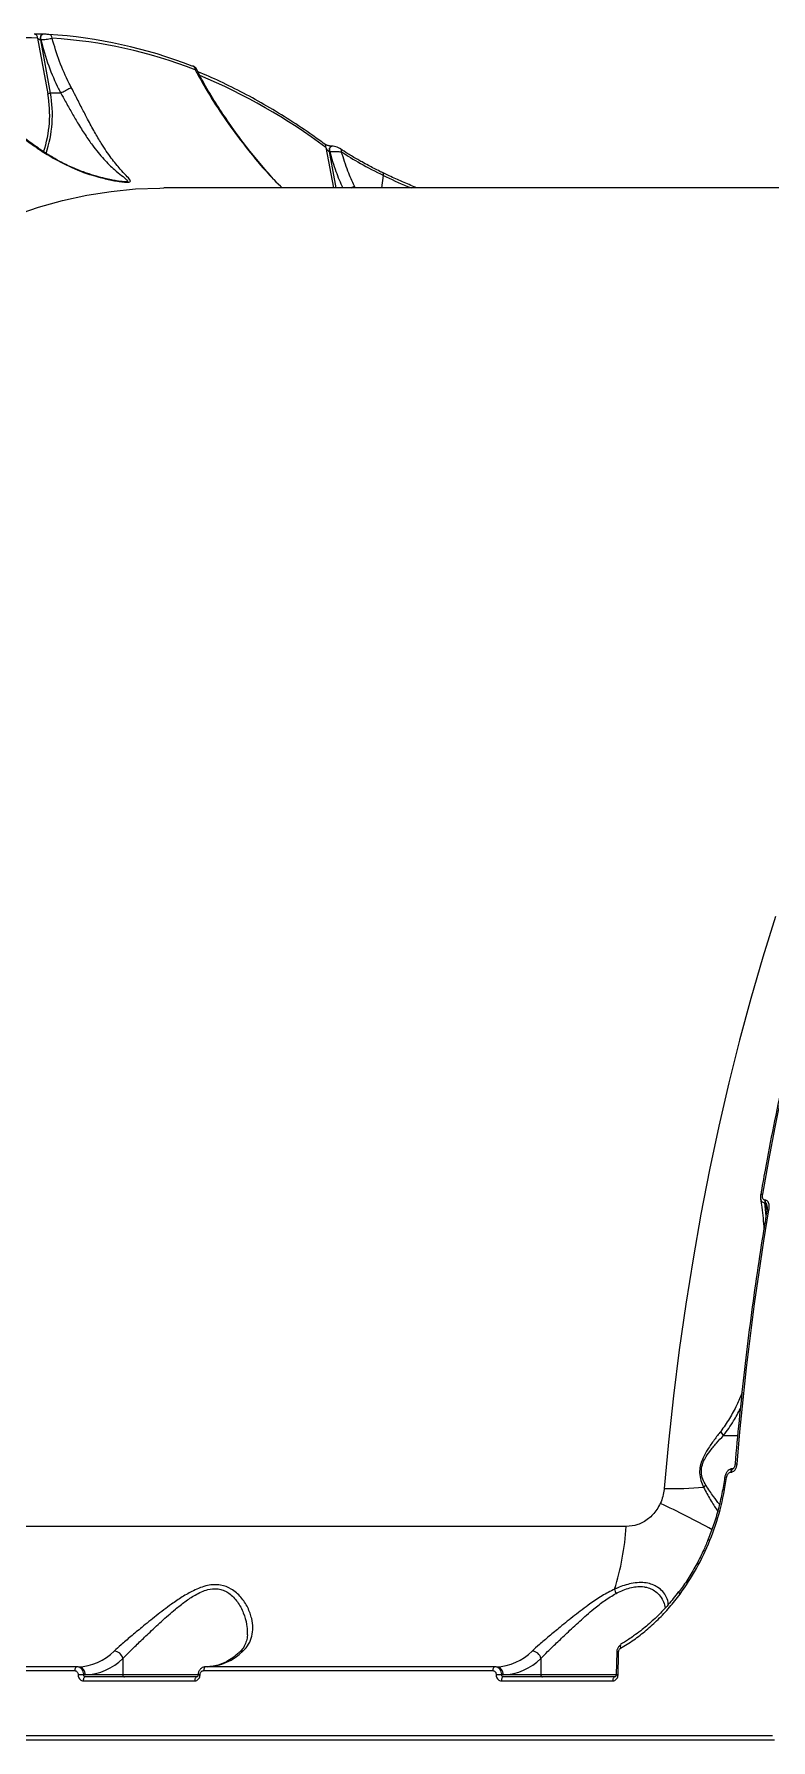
# Model space of a CAD drawing. Header units: millimetres. Extents: x -5550 to 7488, y -4093 to 4627.
# Drawn here: x -1610.2 to -1428.9, y 1992.8 to 2412.7 of the extents above; entities that cross this region are included whole.
import ezdxf

# ---------------------------------------------------------------- set-up
doc = ezdxf.new("R2010")
doc.units = ezdxf.units.MM
doc.layers.add('DIKOM_ОБЪЕКТ', color=7, linetype='Continuous')

msp = doc.modelspace()

# ---------------------------------------------------------------- linework, layer by layer
at = {"layer": 'DIKOM_ОБЪЕКТ', "color": 7, "linetype": 'Continuous', "lineweight": 15}
for p, q in [((-1609.313, 2411.718), (-1606.807, 2398.032)), ((-1608.542, 2411.341), (-1608.514, 2411.341)), ((-1606.135, 2398.197), (-1608.542, 2411.341)), ((-1608.028, 2412.676), (-1608.057, 2412.676)), ((-1608.057, 2412.676), (-1608.042, 2412.675)), ((-1608.028, 2412.676), (-1608.014, 2412.675)), ((-1603.602, 2398.197), (-1606.135, 2398.197)), ((-1603.602, 2398.197), (-1603.596, 2398.198)), ((-1536.917, 2385.129), (-1536.991, 2385.129)), ((-1538.371, 2384.831), (-1536.519, 2374.844)), ((-1537.476, 2383.79), (-1537.401, 2383.79)), ((-1535.817, 2374.844), (-1537.476, 2383.79)), ((-1534.771, 2384.465), (-1534.8, 2384.485)), ((-1524.601, 2374.844), (-1524.229, 2377.93)), ((-1316.105, 2374.844), (-1578.215, 2374.844)), ((-1531.15, 2374.844), (-1531.367, 2375.317)), ((-1430.229, 2125.697), (-1430.333, 2125.697)), ((-1430.33, 2125.05), (-1430.226, 2125.05)), ((-1430.061, 2121.849), (-1430.33, 2125.05)), ((-1430.226, 2125.05), (-1429.865, 2123.047)), ((-1429.838, 2123.206), (-1429.838, 2123.211)), ((-1440.554, 2067.761), (-1437.043, 2067.761)), ((-1440.248, 2057.432), (-1440.248, 2057.434)), ((-1438.737, 2058.748), (-1438.656, 2058.748)), ((-1438.169, 2059.591), (-1438.228, 2059.591)), ((-1464.47, 2045.347), (-1764.478, 2045.347)), ((-1465.82, 2016.218), (-1465.829, 2016.213)), ((-1588.325, 2012.895), (-1588.325, 2008.844)), ((-1485.465, 2012.895), (-1485.465, 2008.844)), ((-1466.819, 2014.484), (-1466.949, 2008.864)), ((-1671.307, 2009.885), (-1600.162, 2009.885)), ((-1599.647, 2010.844), (-1670.792, 2010.844)), ((-1599.308, 2010.844), (-1599.647, 2010.844)), ((-1598.068, 2007.379), (-1570.638, 2007.379)), ((-1597.593, 2008.844), (-1597.953, 2008.844)), ((-1588.325, 2008.844), (-1597.593, 2008.844)), ((-1570.124, 2008.344), (-1597.553, 2008.344)), ((-1569.734, 2008.844), (-1588.325, 2008.844)), ((-1568.447, 2009.885), (-1497.302, 2009.885)), ((-1496.787, 2010.844), (-1567.932, 2010.844)), ((-1496.448, 2010.844), (-1496.787, 2010.844)), ((-1495.208, 2007.379), (-1467.778, 2007.379)), ((-1494.733, 2008.844), (-1495.093, 2008.844)), ((-1485.465, 2008.844), (-1494.733, 2008.844)), ((-1467.264, 2008.344), (-1494.693, 2008.344)), ((-1466.916, 2008.844), (-1485.465, 2008.844)), ((-1428.478, 1993.847), (-1843.347, 1993.847)), ((-1842.831, 1992.844), (-1427.962, 1992.844))]:
    msp.add_line(p, q, dxfattribs=at)
at = {"layer": 'DIKOM_ОБЪЕКТ', "color": 7, "linetype": 'Continuous', "lineweight": 15, "flags": 128}
for points in [[(-1608.542, 2411.341), (-1608.569, 2411.577), (-1608.566, 2411.819), (-1608.534, 2412.052), (-1608.473, 2412.264), (-1608.388, 2412.441), (-1608.284, 2412.573), (-1608.166, 2412.653), (-1608.057, 2412.676)], [(-1608.514, 2411.341), (-1608.541, 2411.577), (-1608.538, 2411.819), (-1608.506, 2412.052), (-1608.445, 2412.264), (-1608.36, 2412.441), (-1608.256, 2412.573), (-1608.138, 2412.653), (-1608.028, 2412.676)], [(-1571.053, 2404.822), (-1571.146, 2404.849), (-1571.304, 2404.866)], [(-1537.476, 2383.79), (-1537.506, 2384.069), (-1537.494, 2384.352), (-1537.441, 2384.617), (-1537.352, 2384.843), (-1537.234, 2385.011), (-1537.096, 2385.108), (-1536.994, 2385.129)], [(-1537.401, 2383.79), (-1537.431, 2384.069), (-1537.419, 2384.352), (-1537.366, 2384.617), (-1537.277, 2384.843), (-1537.159, 2385.011), (-1537.021, 2385.108), (-1536.913, 2385.129)], [(-1614.999, 2368.108), (-1609.088, 2370.112), (-1603.147, 2371.765), (-1597.184, 2373.065), (-1591.203, 2374.011), (-1585.209, 2374.603), (-1579.21, 2374.839), (-1578.215, 2374.844)], [(-1427.759, 2195.484), (-1430.864, 2185.514), (-1433.812, 2175.364), (-1436.598, 2165.045), (-1439.221, 2154.565), (-1441.679, 2143.936), (-1443.968, 2133.165), (-1446.087, 2122.264), (-1448.034, 2111.243), (-1449.806, 2100.111), (-1451.403, 2088.88), (-1452.823, 2077.559), (-1454.065, 2066.16), (-1455.127, 2054.692)], [(-1430.885, 2127.156), (-1429.395, 2135.439), (-1427.817, 2143.659), (-1426.151, 2151.814), (-1424.397, 2159.899), (-1422.556, 2167.912), (-1420.63, 2175.848), (-1418.619, 2183.704), (-1416.524, 2191.477)], [(-1431.382, 2127.007), (-1431.377, 2127.026), (-1431.338, 2127.07), (-1431.267, 2127.107), (-1431.165, 2127.134), (-1431.036, 2127.15), (-1430.885, 2127.156)], [(-1437.209, 2060.69), (-1436.498, 2068.642), (-1435.709, 2076.565), (-1434.841, 2084.458), (-1433.895, 2092.317), (-1432.872, 2100.139), (-1431.772, 2107.921), (-1430.595, 2115.661), (-1429.341, 2123.356)], [(-1429.838, 2123.211), (-1429.836, 2123.218), (-1429.804, 2123.265), (-1429.735, 2123.303), (-1429.632, 2123.332), (-1429.499, 2123.35), (-1429.341, 2123.356)], [(-1438.229, 2059.591), (-1438.369, 2059.553), (-1438.502, 2059.438), (-1438.613, 2059.255), (-1438.694, 2059.019), (-1438.737, 2058.748)], [(-1451.495, 2029.256), (-1451.513, 2029.215), (-1451.506, 2029.149), (-1451.471, 2029.066), (-1451.408, 2028.968), (-1451.319, 2028.858), (-1451.208, 2028.741)], [(-1465.829, 2016.213), (-1465.87, 2016.181), (-1465.92, 2016.106), (-1465.949, 2016.003), (-1465.955, 2015.876), (-1465.938, 2015.73), (-1465.899, 2015.57), (-1465.84, 2015.403)], [(-1466.464, 2008.882), (-1466.45, 2009.586), (-1466.435, 2010.289), (-1466.42, 2010.993), (-1466.404, 2011.696), (-1466.388, 2012.399), (-1466.37, 2013.102), (-1466.353, 2013.806), (-1466.334, 2014.509)], [(-1599.647, 2010.844), (-1599.745, 2010.826), (-1599.84, 2010.772), (-1599.927, 2010.684), (-1600.004, 2010.565), (-1600.068, 2010.421), (-1600.117, 2010.255), (-1600.149, 2010.074), (-1600.162, 2009.885)], [(-1597.553, 2008.344), (-1597.651, 2008.326), (-1597.746, 2008.271), (-1597.834, 2008.183), (-1597.911, 2008.063), (-1597.975, 2007.918), (-1598.024, 2007.751), (-1598.055, 2007.569), (-1598.068, 2007.379)], [(-1570.124, 2008.344), (-1570.222, 2008.326), (-1570.317, 2008.271), (-1570.404, 2008.183), (-1570.481, 2008.063), (-1570.546, 2007.918), (-1570.594, 2007.751), (-1570.625, 2007.569), (-1570.638, 2007.379)], [(-1567.932, 2010.844), (-1568.03, 2010.826), (-1568.125, 2010.772), (-1568.212, 2010.684), (-1568.289, 2010.565), (-1568.353, 2010.421), (-1568.402, 2010.255), (-1568.434, 2010.074), (-1568.447, 2009.885)], [(-1496.787, 2010.844), (-1496.885, 2010.826), (-1496.98, 2010.772), (-1497.067, 2010.684), (-1497.144, 2010.565), (-1497.208, 2010.421), (-1497.257, 2010.255), (-1497.289, 2010.074), (-1497.302, 2009.885)], [(-1494.693, 2008.344), (-1494.791, 2008.326), (-1494.886, 2008.271), (-1494.973, 2008.183), (-1495.051, 2008.063), (-1495.115, 2007.918), (-1495.163, 2007.751), (-1495.195, 2007.569), (-1495.208, 2007.379)], [(-1467.264, 2008.344), (-1467.362, 2008.326), (-1467.457, 2008.271), (-1467.544, 2008.183), (-1467.621, 2008.063), (-1467.686, 2007.918), (-1467.734, 2007.751), (-1467.765, 2007.569), (-1467.778, 2007.379)]]:
    msp.add_lwpolyline(points, dxfattribs=at)
at = {"layer": 'DIKOM_ОБЪЕКТ', "color": 7, "linetype": 'Continuous', "lineweight": 15}
for centre, radius, start, end in [((-1614.597, 2300.024), 111.819, 87.29165, 99.2018), ((-1610.232, 2411.798), 0.923, 355.04438, 85.33708), ((-1614.031, 2294.955), 117.924, 68.7569, 86.37), ((-1606.632, 2411.738), 0.907, 358.62797, 85.78072), ((-1613.175, 2294.288), 117.664, 68.75692, 86.36997), ((-1571.376, 2404.047), 0.839, 353.8395, 67.31596), ((-1627.694, 2264.434), 149.914, 53.42824, 67.10215), ((-1634.699, 2392.838), 28.372, 341.33462, 10.54889), ((-1635.442, 2392.881), 29.785, 341.37577, 10.28145), ((-1539.13, 2385.029), 0.783, 345.43065, 51.08195), ((-1535.249, 2383.895), 0.743, 348.39354, 50.05137), ((-1524.822, 2378.139), 0.628, 340.59484, 49.43962), ((-1428.462, 2125.38), 1.897, 170.40349, 190.03984), ((-1428.358, 2125.38), 1.897, 170.40349, 190.03984), ((-1438.746, 2069.681), 2.637, 200.00384, 226.72661), ((-1439.975, 2056.569), 0.907, 76.67422, 107.49246), ((-1437.82, 2058.826), 0.84, 114.60658, 185.35669), ((-1437.355, 2060.032), 0.674, 77.52105, 120.53124), ((-1454.569, 2183.163), 128.473, 269.75149, 274.07243), ((-1443.313, 2053.247), 2.77, 124.56429, 140.34906), ((-1529.688, 1890.416), 176.697, 60.74562, 65.37988), ((-1531.85, 2049.809), 67.527, 342.88615, 356.21076), ((-1443.608, 2042.844), 0.908, 222.58465, 253.83249), ((-1461.209, 2031.399), 6.275, 193.46099, 203.53823), ((-1599.782, 2023.957), 13.122, 272.07184, 315.1412), ((-1598.091, 2022.613), 13.778, 272.07188, 315.14044), ((-1590.632, 2012.332), 2.375, 13.71256, 86.34085), ((-1568.067, 2023.958), 13.122, 272.07247, 315.14057), ((-1558.801, 2013.387), 1.315, 88.47365, 131.68111), ((-1496.922, 2023.958), 13.122, 272.07247, 315.14057), ((-1495.231, 2022.613), 13.778, 272.07161, 315.14071), ((-1487.772, 2012.332), 2.375, 13.71172, 86.34014), ((-1466.483, 2012.686), 1.829, 85.31865, 100.58725), ((-1599.278, 1985.934), 22.948, 86.69119, 90.1181), ((-1599.462, 2008.977), 1.874, 355.94199, 85.26342), ((-1587.858, 2008.811), 0.468, 175.94165, 265.25644), ((-1569.472, 2006.35), 2.537, 86.6553, 97.63688), ((-1496.418, 1985.933), 22.949, 86.6913, 90.11813), ((-1496.602, 2008.977), 1.874, 355.94015, 85.26328), ((-1484.998, 2008.811), 0.469, 175.949, 265.25697), ((-1466.614, 2006.431), 2.456, 86.51667, 97.85986)]:
    msp.add_arc(centre, radius, start, end, dxfattribs=at)
for points, knots in [([(-1605.616, 2382.395), (-1605.8, 2382.501), (-1607.032, 2383.208), (-1609.246, 2384.697), (-1612.265, 2386.877), (-1615.232, 2389.28), (-1618.137, 2391.875), (-1620.947, 2394.65), (-1623.632, 2397.581), (-1626.166, 2400.65), (-1628.516, 2403.817), (-1630.61, 2407.045), (-1631.952, 2409.283), (-1632.517, 2410.438), (-1632.552, 2410.51)], [0, 0, 0, 0, 0.0151948, 0.1014892, 0.1907228, 0.2830445, 0.3784381, 0.4766819, 0.5773186, 0.6798109, 0.7844883, 0.8889515, 0.9931555, 1, 1, 1, 1]), ([(-1608.042, 2412.675), (-1608.109, 2412.675), (-1608.326, 2412.676), (-1608.762, 2412.68), (-1609.307, 2412.69), (-1609.815, 2412.704), (-1610.043, 2412.713), (-1610.157, 2412.718)], [0, 0, 0, 0, 0.0931563, 0.3038997, 0.5302193, 0.7652015, 1, 1, 1, 1]), ([(-1609.313, 2411.718), (-1609.268, 2411.674), (-1609.179, 2411.588), (-1608.996, 2411.472), (-1608.817, 2411.392), (-1608.686, 2411.357), (-1608.603, 2411.343), (-1608.564, 2411.342), (-1608.542, 2411.341)], [0, 0, 0, 0, 0.2685809, 0.5228118, 0.7425795, 0.8690813, 0.9242372, 1, 1, 1, 1]), ([(-1608.514, 2411.341), (-1608.425, 2411.344), (-1608.132, 2411.356), (-1607.55, 2411.402), (-1606.826, 2411.49), (-1606.159, 2411.602), (-1605.869, 2411.678), (-1605.725, 2411.716)], [0, 0, 0, 0, 0.094246, 0.3122652, 0.541165, 0.7713726, 1, 1, 1, 1]), ([(-1608.514, 2411.341), (-1607.92, 2409.174), (-1606.793, 2405.064), (-1604.893, 2400.718), (-1603.778, 2398.541), (-1603.602, 2398.197)], [0, 0, 0, 0, 0.4843419, 0.9185211, 1, 1, 1, 1]), ([(-1606.565, 2412.643), (-1606.643, 2412.647), (-1606.799, 2412.655), (-1607.146, 2412.665), (-1607.52, 2412.672), (-1607.82, 2412.675), (-1607.969, 2412.675), (-1608.014, 2412.675)], [0, 0, 0, 0, 0.233603, 0.4672838, 0.6955498, 0.908719, 1, 1, 1, 1]), ([(-1601.018, 2399.599), (-1601.191, 2399.93), (-1602.277, 2402.009), (-1604.069, 2406.019), (-1605.166, 2409.792), (-1605.725, 2411.716)], [0, 0, 0, 0, 0.084988, 0.5334666, 1, 1, 1, 1]), ([(-1632.769, 2410.049), (-1631.422, 2407.76), (-1629.384, 2404.299), (-1625.91, 2399.791), (-1622.473, 2395.798), (-1617.984, 2391.314), (-1613.169, 2387.332), (-1608.998, 2384.355), (-1606.775, 2382.986), (-1605.663, 2382.302)], [0, 0, 0, 0, 0.222716, 0.3367345, 0.4507482, 0.6310038, 0.8132772, 0.9066451, 1, 1, 1, 1]), ([(-1570.207, 2404.161), (-1570.241, 2404.222), (-1570.317, 2404.361), (-1570.491, 2404.523), (-1570.715, 2404.674), (-1570.883, 2404.764), (-1571.028, 2404.808), (-1571.055, 2404.816)], [0, 0, 0, 0, 0.1523718, 0.3510563, 0.5678349, 0.9181404, 1, 1, 1, 1]), ([(-1570.542, 2403.957), (-1570.409, 2404.001), (-1570.187, 2404.076), (-1570.217, 2404.13), (-1570.23, 2404.152)], [0, 0, 0, 0, 0.594363, 1, 1, 1, 1]), ([(-1570.542, 2403.957), (-1569.385, 2401.857), (-1567.07, 2397.656), (-1562.936, 2391.366), (-1558.302, 2385.125), (-1553.758, 2379.555), (-1550.486, 2376.212), (-1549.146, 2374.844)], [0, 0, 0, 0, 0.2104817, 0.4209716, 0.6359989, 0.8510023, 1, 1, 1, 1]), ([(-1549.159, 2374.844), (-1549.715, 2375.42), (-1551.456, 2377.225), (-1554.216, 2380.398), (-1557.487, 2384.399), (-1560.672, 2388.637), (-1563.76, 2393.068), (-1566.63, 2397.599), (-1568.801, 2401.307), (-1569.898, 2403.483), (-1570.234, 2404.15)], [0, 0, 0, 0, 0.0625077, 0.1957338, 0.3343066, 0.478508, 0.6296535, 0.7833593, 0.9336202, 1, 1, 1, 1]), ([(-1538.637, 2385.638), (-1539.617, 2386.347), (-1542.456, 2388.401), (-1547.198, 2391.573), (-1552.877, 2395.052), (-1558.602, 2398.227), (-1564.276, 2401.038), (-1568.035, 2402.723), (-1569.887, 2403.478), (-1569.891, 2403.48)], [0, 0, 0, 0, 0.0962601, 0.2789433, 0.4616011, 0.6442141, 0.8267792, 0.9996264, 1, 1, 1, 1]), ([(-1606.807, 2398.032), (-1606.8, 2398.036), (-1606.781, 2398.049), (-1606.724, 2398.079), (-1606.617, 2398.121), (-1606.458, 2398.163), (-1606.288, 2398.191), (-1606.186, 2398.195), (-1606.135, 2398.197)], [0, 0, 0, 0, 0.0535207, 0.1413908, 0.3560192, 0.5707323, 0.7853939, 1, 1, 1, 1]), ([(-1605.663, 2382.302), (-1603.853, 2381.332), (-1600.186, 2379.366), (-1595.194, 2377.722), (-1591.631, 2376.866), (-1589.597, 2376.496), (-1588.188, 2376.307), (-1587.105, 2376.249), (-1586.449, 2376.36), (-1586.435, 2376.598), (-1586.701, 2377.078), (-1587.486, 2377.88), (-1589.095, 2379.581), (-1591.168, 2382.106), (-1593.32, 2385.279), (-1595.284, 2388.6), (-1596.876, 2391.531), (-1598.426, 2394.532), (-1599.77, 2397.192), (-1600.649, 2398.888), (-1601.018, 2399.599)], [0, 0, 0, 0, 0.0952086, 0.1929563, 0.2448003, 0.2710694, 0.2981706, 0.3242904, 0.3503873, 0.3910746, 0.4019423, 0.4719616, 0.5438085, 0.6393972, 0.7378512, 0.7988552, 0.8613639, 0.9113745, 0.9628371, 1, 1, 1, 1]), ([(-1601.018, 2399.599), (-1601.03, 2399.591), (-1601.123, 2399.523), (-1601.374, 2399.358), (-1601.862, 2399.07), (-1602.448, 2398.753), (-1603.061, 2398.442), (-1603.417, 2398.279), (-1603.596, 2398.198)], [0, 0, 0, 0, 0.0259389, 0.2095971, 0.4071963, 0.6047954, 0.8024163, 1, 1, 1, 1]), ([(-1603.596, 2398.198), (-1603.596, 2398.198), (-1603.244, 2397.526), (-1602.34, 2395.95), (-1600.972, 2393.46), (-1599.342, 2390.659), (-1597.614, 2387.911), (-1595.456, 2384.816), (-1592.989, 2381.836), (-1590.61, 2379.477), (-1588.6, 2377.869), (-1587.619, 2377.111), (-1587.152, 2376.653), (-1587.09, 2376.444), (-1587.365, 2376.328), (-1587.724, 2376.349), (-1587.759, 2376.351)], [0, 0, 0, 0, 0.0000332, 0.0534208, 0.1277884, 0.2022378, 0.2942558, 0.386392, 0.5318928, 0.6776091, 0.782863, 0.8877207, 0.903392, 0.9607241, 0.9961987, 1, 1, 1, 1]), ([(-1536.994, 2385.13), (-1537.028, 2385.13), (-1537.107, 2385.131), (-1537.289, 2385.15), (-1537.533, 2385.194), (-1537.842, 2385.273), (-1538.186, 2385.393), (-1538.487, 2385.536), (-1538.587, 2385.605), (-1538.631, 2385.635)], [0, 0, 0, 0, 0.0630729, 0.1467089, 0.256704, 0.3960384, 0.5806393, 0.8163242, 1, 1, 1, 1]), ([(-1536.272, 2385.059), (-1536.465, 2385.098), (-1536.687, 2385.144), (-1536.888, 2385.124), (-1536.914, 2385.121)], [0, 0, 0, 0, 0.8717147, 1, 1, 1, 1]), ([(-1534.804, 2384.478), (-1534.855, 2384.514), (-1535.087, 2384.68), (-1535.557, 2384.866), (-1536.038, 2385.031), (-1536.26, 2385.057), (-1536.272, 2385.059)], [0, 0, 0, 0, 0.1343173, 0.6074823, 0.9796983, 1, 1, 1, 1]), ([(-1605.663, 2382.302), (-1605.652, 2382.321), (-1605.619, 2382.382), (-1605.617, 2382.39), (-1605.615, 2382.396)], [0, 0, 0, 0, 0.3281496, 1, 1, 1, 1]), ([(-1590.627, 2376.726), (-1590.8, 2376.757), (-1591.472, 2376.879), (-1592.886, 2377.204), (-1594.933, 2377.746), (-1597.49, 2378.562), (-1600.398, 2379.686), (-1603.202, 2380.974), (-1604.908, 2381.993), (-1605.606, 2382.41)], [0, 0, 0, 0, 0.0359919, 0.1393914, 0.2759647, 0.4347486, 0.6363034, 0.8510622, 1, 1, 1, 1]), ([(-1538.371, 2384.831), (-1538.319, 2384.724), (-1538.209, 2384.496), (-1538.005, 2384.194), (-1537.801, 2383.962), (-1537.646, 2383.844), (-1537.543, 2383.797), (-1537.498, 2383.792), (-1537.476, 2383.79)], [0, 0, 0, 0, 0.2759454, 0.5812239, 0.7840793, 0.9045819, 0.9531511, 1, 1, 1, 1]), ([(-1537.401, 2383.79), (-1537.207, 2383.796), (-1536.82, 2383.809), (-1536.152, 2383.811), (-1535.493, 2383.801), (-1534.917, 2383.779), (-1534.645, 2383.756), (-1534.521, 2383.745)], [0, 0, 0, 0, 0.1951351, 0.3899035, 0.5934491, 0.8140549, 1, 1, 1, 1]), ([(-1537.401, 2383.79), (-1536.945, 2382.154), (-1536.1, 2379.124), (-1534.809, 2376.193), (-1534.216, 2374.844)], [0, 0, 0, 0, 0.5400445, 1, 1, 1, 1]), ([(-1529.475, 2381.25), (-1529.83, 2381.444), (-1531.077, 2382.125), (-1532.868, 2383.204), (-1534.177, 2384.073), (-1534.771, 2384.466)], [0, 0, 0, 0, 0.1785407, 0.6276365, 1, 1, 1, 1]), ([(-1534.521, 2383.745), (-1533.045, 2382.796), (-1530.056, 2380.873), (-1526.188, 2378.919), (-1524.229, 2377.93)], [0, 0, 0, 0, 0.4937695, 1, 1, 1, 1]), ([(-1531.367, 2375.317), (-1531.912, 2376.523), (-1533.162, 2379.284), (-1534.031, 2382.138), (-1534.521, 2383.745)], [0, 0, 0, 0, 0.436569, 1, 1, 1, 1]), ([(-1524.411, 2378.621), (-1524.626, 2378.723), (-1525.854, 2379.304), (-1527.562, 2380.185), (-1528.952, 2380.959), (-1529.475, 2381.25)], [0, 0, 0, 0, 0.117095, 0.6676232, 1, 1, 1, 1]), ([(-1587.76, 2376.347), (-1587.774, 2376.346), (-1587.847, 2376.345), (-1588.242, 2376.366), (-1588.922, 2376.44), (-1589.76, 2376.559), (-1590.374, 2376.677), (-1590.627, 2376.726)], [0, 0, 0, 0, 0.0477812, 0.2353831, 0.4846189, 0.788337, 1, 1, 1, 1]), ([(-1518.253, 2375.84), (-1518.829, 2376.081), (-1520.523, 2376.79), (-1522.578, 2377.725), (-1523.988, 2378.418), (-1524.405, 2378.624)], [0, 0, 0, 0, 0.2656248, 0.7824633, 1, 1, 1, 1]), ([(-1524.229, 2377.93), (-1522.32, 2377.008), (-1520.127, 2375.949), (-1517.619, 2374.971), (-1517.294, 2374.844)], [0, 0, 0, 0, 0.8704299, 1, 1, 1, 1]), ([(-1532.177, 2374.844), (-1532.162, 2374.852), (-1531.951, 2374.957), (-1531.68, 2375.115), (-1531.455, 2375.256), (-1531.378, 2375.309), (-1531.367, 2375.317)], [0, 0, 0, 0, 0.0430153, 0.6006117, 0.9379554, 1, 1, 1, 1]), ([(-1515.839, 2374.844), (-1516.103, 2374.947), (-1516.937, 2375.269), (-1517.719, 2375.609), (-1518.253, 2375.84)], [0, 0, 0, 0, 0.317034, 1, 1, 1, 1]), ([(-1417.034, 2191.271), (-1417.522, 2189.486), (-1418.938, 2184.309), (-1421.172, 2175.628), (-1423.685, 2165.19), (-1426.048, 2154.621), (-1428.259, 2143.93), (-1430.023, 2134.712), (-1431.023, 2129.043), (-1431.382, 2127.007)], [0, 0, 0, 0, 0.0864693, 0.2507628, 0.4150548, 0.5793455, 0.7436325, 0.9079163, 1, 1, 1, 1]), ([(-1431.351, 2127.005), (-1431.385, 2126.873), (-1431.468, 2126.538), (-1431.42, 2126.204), (-1431.391, 2126.002)], [0, 0, 0, 0, 0.3960316, 1, 1, 1, 1]), ([(-1431.396, 2125.986), (-1431.298, 2125.307), (-1430.937, 2122.822), (-1430.689, 2120.323), (-1430.61, 2118.524), (-1430.61, 2118.51)], [0, 0, 0, 0, 0.2714743, 0.9945125, 1, 1, 1, 1]), ([(-1431.38, 2125.989), (-1431.361, 2125.846), (-1431.322, 2125.559), (-1431.053, 2125.275), (-1430.721, 2125.092), (-1430.463, 2125.064), (-1430.33, 2125.05)], [0, 0, 0, 0, 0.2796117, 0.564751, 0.7765102, 1, 1, 1, 1]), ([(-1430.333, 2125.697), (-1430.4, 2125.706), (-1430.533, 2125.723), (-1430.71, 2125.87), (-1430.868, 2126.151), (-1430.95, 2126.601), (-1430.907, 2126.965), (-1430.885, 2127.156)], [0, 0, 0, 0, 0.1206376, 0.2406712, 0.4168844, 0.6949944, 1, 1, 1, 1]), ([(-1429.341, 2123.356), (-1429.308, 2123.66), (-1429.244, 2124.247), (-1429.383, 2124.973), (-1429.64, 2125.422), (-1429.919, 2125.654), (-1430.125, 2125.682), (-1430.229, 2125.697)], [0, 0, 0, 0, 0.3047512, 0.5876642, 0.7664876, 0.8828941, 1, 1, 1, 1]), ([(-1430.226, 2125.05), (-1430.211, 2125.047), (-1430.178, 2125.042), (-1430.121, 2124.997), (-1430.018, 2124.852), (-1429.896, 2124.529), (-1429.869, 2124.229), (-1429.853, 2124.052)], [0, 0, 0, 0, 0.045478, 0.1015543, 0.203362, 0.5305515, 1, 1, 1, 1]), ([(-1429.838, 2123.211), (-1430.157, 2121.288), (-1431.082, 2115.709), (-1432.495, 2106.404), (-1434.024, 2095.274), (-1435.393, 2084.065), (-1436.581, 2072.986), (-1437.312, 2065.154), (-1437.657, 2061.089), (-1437.697, 2060.612)], [0, 0, 0, 0, 0.0939988, 0.2725886, 0.4511801, 0.6297699, 0.8083572, 0.9775451, 1, 1, 1, 1]), ([(-1429.833, 2124.143), (-1429.824, 2124.105), (-1429.786, 2123.928), (-1429.773, 2123.602), (-1429.836, 2123.319), (-1429.861, 2123.211)], [0, 0, 0, 0, 0.1445238, 0.6737466, 1, 1, 1, 1]), ([(-1435.979, 2078.345), (-1436.393, 2077.315), (-1437.291, 2075.078), (-1439.03, 2071.858), (-1440.491, 2069.808), (-1441.224, 2068.779)], [0, 0, 0, 0, 0.2982718, 0.6477803, 1, 1, 1, 1]), ([(-1440.554, 2067.761), (-1439.681, 2068.925), (-1438.121, 2071.006), (-1436.926, 2073.385), (-1436.399, 2074.434)], [0, 0, 0, 0, 0.559316, 1, 1, 1, 1]), ([(-1441.224, 2068.779), (-1441.752, 2068.093), (-1442.814, 2066.713), (-1444.301, 2064.615), (-1445.55, 2062.47), (-1446.309, 2060.441), (-1446.472, 2058.42), (-1446.146, 2056.627), (-1445.685, 2055.567), (-1445.446, 2055.015)], [0, 0, 0, 0, 0.183635, 0.3692299, 0.5090664, 0.6522047, 0.7508526, 0.8702023, 1, 1, 1, 1]), ([(-1444.884, 2055.528), (-1445.15, 2056.013), (-1445.652, 2056.928), (-1446.045, 2058.526), (-1445.91, 2060.249), (-1445.446, 2061.396), (-1444.781, 2062.642), (-1443.802, 2064.07), (-1442.241, 2065.926), (-1441.119, 2067.147), (-1440.554, 2067.761)], [0, 0, 0, 0, 0.1298076, 0.2451393, 0.3384809, 0.4558075, 0.4772513, 0.6177484, 0.8076289, 1, 1, 1, 1]), ([(-1440.253, 2057.432), (-1440.253, 2057.428), (-1440.414, 2056.103), (-1440.89, 2053.471), (-1441.793, 2049.569), (-1442.91, 2045.804), (-1443.835, 2043.398), (-1444.284, 2042.232)], [0, 0, 0, 0, 0.0008795, 0.2548741, 0.5086424, 0.761863, 1, 1, 1, 1]), ([(-1443.861, 2041.972), (-1442.952, 2044.458), (-1441.11, 2049.491), (-1440.218, 2054.776), (-1439.766, 2057.452)], [0, 0, 0, 0, 0.4938426, 1, 1, 1, 1]), ([(-1438.228, 2059.571), (-1438.375, 2059.567), (-1438.707, 2059.558), (-1439.191, 2059.312), (-1439.656, 2058.898), (-1440.032, 2058.288), (-1440.213, 2057.764), (-1440.241, 2057.462), (-1440.244, 2057.433)], [0, 0, 0, 0, 0.1382315, 0.3122971, 0.4985205, 0.7184469, 0.9730587, 1, 1, 1, 1]), ([(-1439.766, 2057.452), (-1439.732, 2057.617), (-1439.663, 2057.945), (-1439.434, 2058.347), (-1439.167, 2058.61), (-1438.93, 2058.732), (-1438.791, 2058.743), (-1438.737, 2058.748)], [0, 0, 0, 0, 0.2734453, 0.5393091, 0.7386469, 0.8988998, 1, 1, 1, 1]), ([(-1438.656, 2058.748), (-1438.561, 2058.757), (-1438.342, 2058.779), (-1437.992, 2058.979), (-1437.63, 2059.369), (-1437.323, 2059.963), (-1437.248, 2060.439), (-1437.209, 2060.69)], [0, 0, 0, 0, 0.1205781, 0.2783973, 0.4705972, 0.7208385, 1, 1, 1, 1]), ([(-1437.703, 2060.612), (-1437.705, 2060.573), (-1437.714, 2060.381), (-1437.802, 2060.087), (-1437.946, 2059.811), (-1438.061, 2059.672), (-1438.133, 2059.609), (-1438.175, 2059.588), (-1438.171, 2059.589), (-1438.17, 2059.59)], [0, 0, 0, 0, 0.089237, 0.4438373, 0.6662343, 0.791713, 0.8805638, 0.9641248, 1, 1, 1, 1]), ([(-1455.127, 2054.692), (-1455.132, 2054.633), (-1455.189, 2053.993), (-1455.403, 2052.74), (-1455.849, 2051.62), (-1456.076, 2051.05)], [0, 0, 0, 0, 0.0468156, 0.5142829, 1, 1, 1, 1]), ([(-1445.446, 2055.015), (-1444.893, 2053.976), (-1443.787, 2051.895), (-1442.557, 2050.012), (-1442.048, 2049.216), (-1441.976, 2049.102)], [0, 0, 0, 0, 0.4611689, 0.9231499, 1, 1, 1, 1]), ([(-1441.541, 2050.828), (-1442.017, 2051.431), (-1443.083, 2052.784), (-1444.242, 2054.55), (-1444.884, 2055.528)], [0, 0, 0, 0, 0.4459673, 1, 1, 1, 1]), ([(-1456.076, 2051.05), (-1456.346, 2050.531), (-1457.102, 2049.076), (-1458.966, 2047.152), (-1461.604, 2045.635), (-1463.509, 2045.443), (-1464.47, 2045.347)], [0, 0, 0, 0, 0.1529601, 0.4283698, 0.7114331, 1, 1, 1, 1]), ([(-1444.3, 2042.241), (-1444.653, 2041.373), (-1445.496, 2039.299), (-1447.083, 2036.151), (-1449.035, 2032.822), (-1450.524, 2030.523), (-1451.41, 2029.4), (-1451.513, 2029.269)], [0, 0, 0, 0, 0.1860174, 0.4447701, 0.7046704, 0.9655358, 1, 1, 1, 1]), ([(-1451.208, 2028.741), (-1449.804, 2030.778), (-1446.963, 2034.898), (-1444.903, 2039.596), (-1443.861, 2041.972)], [0, 0, 0, 0, 0.4941766, 1, 1, 1, 1]), ([(-1558.766, 2014.702), (-1558.258, 2015.257), (-1557.243, 2016.369), (-1556.498, 2018.346), (-1556.268, 2020.467), (-1556.574, 2022.844), (-1557.488, 2025.424), (-1559.143, 2027.982), (-1561.387, 2030.017), (-1563.782, 2030.97), (-1565.843, 2031.088), (-1567.514, 2030.876), (-1569.243, 2030.353), (-1571.345, 2029.432), (-1573.741, 2028.053), (-1576.801, 2025.952), (-1580.154, 2023.399), (-1583.492, 2020.68), (-1586.387, 2018.273), (-1588.722, 2016.284), (-1589.927, 2015.2), (-1590.481, 2014.702)], [0, 0, 0, 0, 0.0554785, 0.1110271, 0.1664978, 0.2220082, 0.2900252, 0.3579646, 0.4226778, 0.4774089, 0.5052486, 0.5330957, 0.5627106, 0.5923761, 0.6404311, 0.6885825, 0.7603266, 0.8320616, 0.8910019, 0.949867, 1, 1, 1, 1]), ([(-1588.325, 2012.895), (-1587.808, 2013.419), (-1586.678, 2014.563), (-1584.528, 2016.648), (-1581.882, 2019.17), (-1578.853, 2022.013), (-1575.823, 2024.684), (-1573.06, 2026.894), (-1570.905, 2028.344), (-1569.004, 2029.321), (-1567.173, 2029.974), (-1565.66, 2030.117), (-1564.313, 2029.925), (-1563.299, 2029.595), (-1561.68, 2028.65), (-1559.989, 2026.805), (-1558.581, 2024.134), (-1557.809, 2021.5), (-1557.733, 2019.873), (-1557.7, 2019.177)], [0, 0, 0, 0, 0.0614335, 0.1340763, 0.2068047, 0.2950858, 0.3833651, 0.4412921, 0.4990754, 0.5335615, 0.5679645, 0.6179211, 0.6312293, 0.662882, 0.694604, 0.771556, 0.8546146, 0.9377868, 1, 1, 1, 1]), ([(-1467.312, 2029.938), (-1468.359, 2029.415), (-1470.455, 2028.369), (-1473.737, 2026.092), (-1477.199, 2023.478), (-1480.544, 2020.752), (-1483.452, 2018.335), (-1485.824, 2016.317), (-1487.05, 2015.215), (-1487.621, 2014.702)], [0, 0, 0, 0, 0.1281528, 0.2567406, 0.4268173, 0.5968796, 0.7373111, 0.877573, 1, 1, 1, 1]), ([(-1485.465, 2012.895), (-1484.931, 2013.435), (-1483.79, 2014.59), (-1481.609, 2016.701), (-1478.968, 2019.223), (-1475.917, 2022.076), (-1472.813, 2024.807), (-1469.839, 2027.2), (-1467.93, 2028.323), (-1466.962, 2028.892)], [0, 0, 0, 0, 0.1227122, 0.2624613, 0.406016, 0.5749244, 0.748262, 0.8723674, 1, 1, 1, 1]), ([(-1454.141, 2026.183), (-1454.14, 2026.194), (-1454.074, 2026.832), (-1454.499, 2027.92), (-1455.387, 2029.364), (-1456.59, 2030.4), (-1458.002, 2031.115), (-1459.518, 2031.528), (-1461.276, 2031.624), (-1463.66, 2031.329), (-1465.73, 2030.636), (-1467.1, 2030.031), (-1467.312, 2029.938)], [0, 0, 0, 0, 0.0027152, 0.1648219, 0.2936628, 0.422364, 0.5172686, 0.6120643, 0.7085614, 0.8050504, 0.9698616, 1, 1, 1, 1]), ([(-1466.962, 2028.892), (-1466.767, 2028.99), (-1465.518, 2029.619), (-1463.679, 2030.319), (-1461.571, 2030.635), (-1460.471, 2030.586), (-1459.41, 2030.406), (-1458.398, 2030.086), (-1457.1, 2029.323), (-1456.004, 2028.218), (-1455.172, 2026.828), (-1455.004, 2025.804), (-1454.92, 2025.293)], [0, 0, 0, 0, 0.03128, 0.2003209, 0.2883106, 0.3797154, 0.3966133, 0.4929852, 0.5922651, 0.7258258, 0.8631073, 1, 1, 1, 1]), ([(-1465.84, 2015.403), (-1464.757, 2016.071), (-1462.59, 2017.409), (-1459.516, 2019.796), (-1456.57, 2022.471), (-1453.769, 2025.435), (-1452.062, 2027.639), (-1451.208, 2028.741)], [0, 0, 0, 0, 0.1976832, 0.3953874, 0.5930901, 0.7965446, 1, 1, 1, 1]), ([(-1451.582, 2029.337), (-1452.014, 2028.754), (-1453.21, 2027.142), (-1455.374, 2024.716), (-1458.047, 2022.074), (-1460.475, 2019.969), (-1462.055, 2018.855), (-1462.637, 2018.444)], [0, 0, 0, 0, 0.1356999, 0.3754875, 0.6167084, 0.8587832, 1, 1, 1, 1]), ([(-1557.715, 2019.174), (-1557.705, 2018.996), (-1557.666, 2018.296), (-1557.888, 2017.202), (-1558.372, 2015.981), (-1558.978, 2015.044), (-1559.509, 2014.555), (-1559.705, 2014.375)], [0, 0, 0, 0, 0.0930876, 0.3644818, 0.6296136, 0.8634354, 1, 1, 1, 1]), ([(-1465.821, 2016.198), (-1465.977, 2016.097), (-1466.327, 2015.869), (-1466.678, 2015.282), (-1466.823, 2014.781), (-1466.816, 2014.508), (-1466.815, 2014.483)], [0, 0, 0, 0, 0.2708135, 0.6082043, 0.9644166, 1, 1, 1, 1]), ([(-1466.334, 2014.509), (-1466.322, 2014.622), (-1466.297, 2014.847), (-1466.14, 2015.147), (-1465.971, 2015.321), (-1465.863, 2015.389), (-1465.84, 2015.403)], [0, 0, 0, 0, 0.3067082, 0.6132826, 0.9194888, 1, 1, 1, 1]), ([(-1462.637, 2018.444), (-1463.047, 2018.137), (-1464.094, 2017.354), (-1465.206, 2016.716), (-1465.882, 2016.328)], [0, 0, 0, 0, 0.3915481, 1, 1, 1, 1]), ([(-1559.679, 2014.366), (-1559.948, 2014.127), (-1560.734, 2013.429), (-1562.062, 2012.49), (-1563.659, 2011.645), (-1565.276, 2011.092), (-1566.587, 2010.867), (-1567.363, 2010.849), (-1567.592, 2010.844)], [0, 0, 0, 0, 0.1033924, 0.3019099, 0.5017419, 0.7047503, 0.9124642, 1, 1, 1, 1]), ([(-1600.162, 2009.885), (-1600.066, 2009.874), (-1599.874, 2009.851), (-1599.621, 2009.679), (-1599.432, 2009.425), (-1599.335, 2009.143), (-1599.328, 2008.957), (-1599.325, 2008.882)], [0, 0, 0, 0, 0.2142644, 0.4286182, 0.643196, 0.8580826, 1, 1, 1, 1]), ([(-1597.953, 2008.844), (-1597.96, 2008.992), (-1597.978, 2009.364), (-1598.178, 2009.927), (-1598.56, 2010.434), (-1599.07, 2010.778), (-1599.455, 2010.822), (-1599.647, 2010.844)], [0, 0, 0, 0, 0.1417021, 0.3563957, 0.570958, 0.7854373, 1, 1, 1, 1]), ([(-1599.325, 2008.882), (-1599.321, 2008.771), (-1599.311, 2008.492), (-1599.165, 2008.069), (-1598.881, 2007.688), (-1598.5, 2007.429), (-1598.212, 2007.395), (-1598.068, 2007.379)], [0, 0, 0, 0, 0.141858, 0.3567186, 0.5713138, 0.7856982, 1, 1, 1, 1]), ([(-1597.553, 2008.344), (-1597.601, 2008.35), (-1597.697, 2008.361), (-1597.82, 2008.447), (-1597.91, 2008.574), (-1597.954, 2008.714), (-1597.954, 2008.807), (-1597.953, 2008.844)], [0, 0, 0, 0, 0.214006, 0.4282237, 0.6428372, 0.8578593, 1, 1, 1, 1]), ([(-1570.638, 2007.379), (-1570.544, 2007.386), (-1570.305, 2007.404), (-1569.94, 2007.584), (-1569.607, 2007.924), (-1569.377, 2008.375), (-1569.342, 2008.713), (-1569.324, 2008.882)], [0, 0, 0, 0, 0.1406255, 0.3550805, 0.569859, 0.7848769, 1, 1, 1, 1]), ([(-1569.812, 2008.863), (-1569.811, 2008.854), (-1569.808, 2008.789), (-1569.835, 2008.667), (-1569.894, 2008.523), (-1569.976, 2008.416), (-1570.058, 2008.358), (-1570.101, 2008.343), (-1570.119, 2008.346), (-1570.124, 2008.347)], [0, 0, 0, 0, 0.0253269, 0.1804898, 0.3335979, 0.49788, 0.681173, 0.9130536, 1, 1, 1, 1]), ([(-1567.931, 2010.825), (-1568.119, 2010.815), (-1568.526, 2010.793), (-1569.092, 2010.461), (-1569.54, 2009.935), (-1569.79, 2009.364), (-1569.781, 2008.992), (-1569.778, 2008.863)], [0, 0, 0, 0, 0.188491, 0.4094729, 0.6364223, 0.8743927, 1, 1, 1, 1]), ([(-1569.324, 2008.882), (-1569.313, 2008.995), (-1569.289, 2009.221), (-1569.135, 2009.521), (-1568.913, 2009.748), (-1568.669, 2009.868), (-1568.51, 2009.88), (-1568.447, 2009.885)], [0, 0, 0, 0, 0.2150963, 0.4301596, 0.6449499, 0.8594676, 1, 1, 1, 1]), ([(-1497.302, 2009.885), (-1497.206, 2009.874), (-1497.014, 2009.851), (-1496.761, 2009.679), (-1496.572, 2009.425), (-1496.475, 2009.143), (-1496.468, 2008.957), (-1496.465, 2008.882)], [0, 0, 0, 0, 0.2141724, 0.4285726, 0.6431685, 0.8580734, 1, 1, 1, 1]), ([(-1495.093, 2008.844), (-1495.1, 2008.992), (-1495.118, 2009.364), (-1495.318, 2009.927), (-1495.7, 2010.434), (-1496.21, 2010.778), (-1496.595, 2010.822), (-1496.787, 2010.844)], [0, 0, 0, 0, 0.1417024, 0.3563964, 0.570959, 0.785453, 1, 1, 1, 1]), ([(-1496.465, 2008.882), (-1496.461, 2008.771), (-1496.451, 2008.492), (-1496.305, 2008.069), (-1496.021, 2007.688), (-1495.64, 2007.429), (-1495.352, 2007.395), (-1495.208, 2007.379)], [0, 0, 0, 0, 0.1418569, 0.3567236, 0.5713172, 0.7856999, 1, 1, 1, 1]), ([(-1494.693, 2008.344), (-1494.741, 2008.35), (-1494.837, 2008.361), (-1494.96, 2008.447), (-1495.05, 2008.574), (-1495.094, 2008.714), (-1495.093, 2008.807), (-1495.093, 2008.844)], [0, 0, 0, 0, 0.2139606, 0.4281964, 0.6427034, 0.8578501, 1, 1, 1, 1]), ([(-1467.778, 2007.379), (-1467.684, 2007.386), (-1467.445, 2007.404), (-1467.08, 2007.584), (-1466.747, 2007.924), (-1466.517, 2008.375), (-1466.482, 2008.713), (-1466.464, 2008.882)], [0, 0, 0, 0, 0.1406252, 0.3551065, 0.5698641, 0.7848815, 1, 1, 1, 1]), ([(-1466.952, 2008.863), (-1466.951, 2008.854), (-1466.948, 2008.789), (-1466.975, 2008.667), (-1467.034, 2008.522), (-1467.116, 2008.416), (-1467.198, 2008.358), (-1467.241, 2008.343), (-1467.259, 2008.346), (-1467.264, 2008.347)], [0, 0, 0, 0, 0.0253256, 0.1804712, 0.3334763, 0.4979017, 0.6811851, 0.9128414, 1, 1, 1, 1])]:
    msp.add_open_spline(points, degree=3, knots=knots, dxfattribs=at)

doc.saveas('drawing.dxf')
